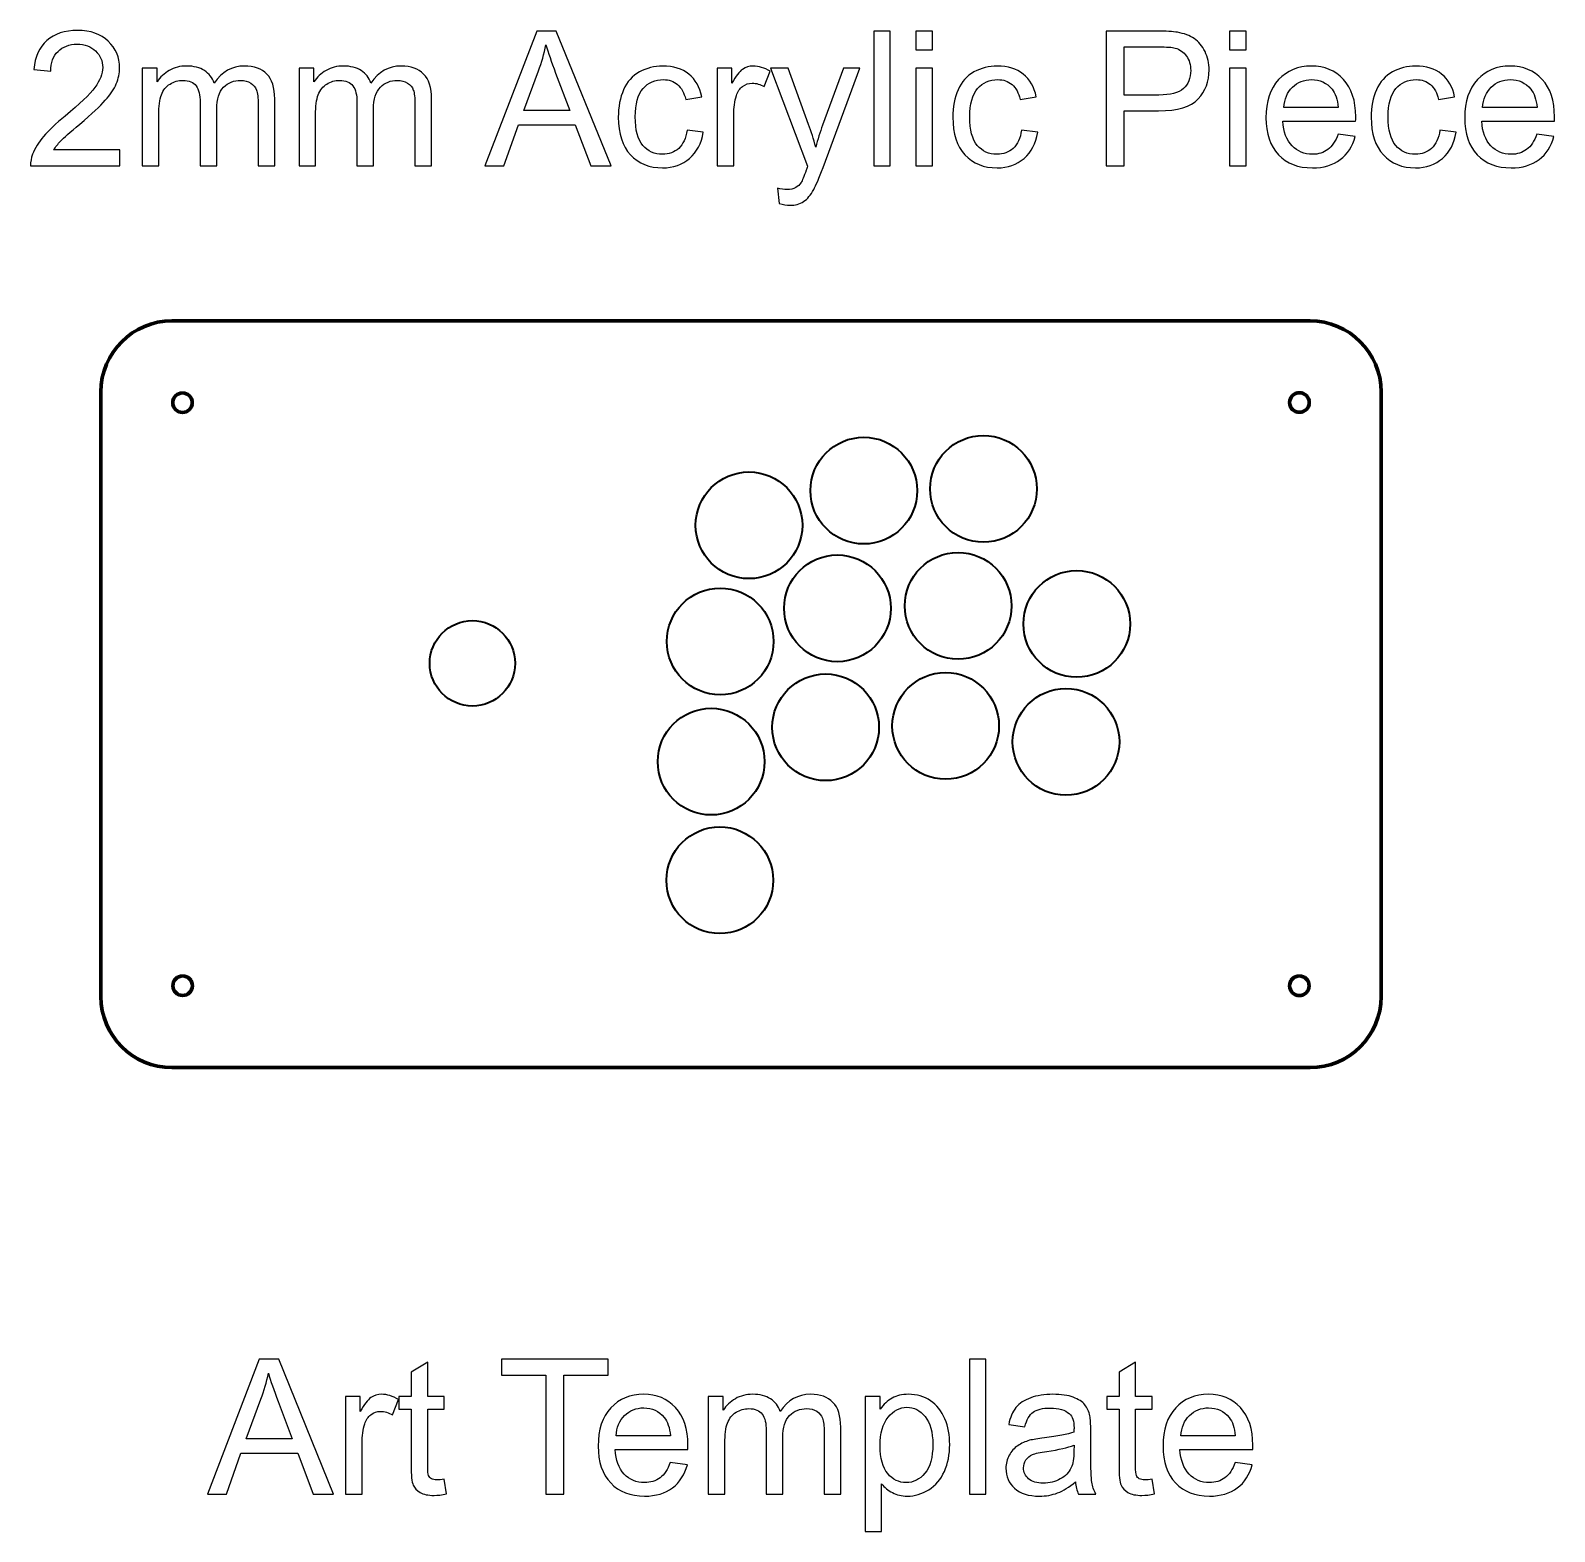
# Model space of a CAD drawing. Header units: millimetres. Extents: x 198 to 2433, y -984 to 145.
# Drawn here: x 2004.7 to 2433.2, y -277.5 to 144.6 of the extents above; entities that cross this region are included whole.
import ezdxf

# ---------------------------------------------------------------- set-up
doc = ezdxf.new("R2010")
doc.units = ezdxf.units.MM
doc.header["$MEASUREMENT"] = 0
doc.layers.add('Layer 1', color=7, linetype='Continuous')

msp = doc.modelspace()

# ---------------------------------------------------------------- linework, layer by layer
at = {"layer": 'Layer 1', "color": 250, "lineweight": 70}
for centre in [(2047.4724, 39.9017), (2361.5224, 39.9417), (2047.5118, -124.0328), (2361.5024, -124.0483)]:
    msp.add_ellipse(centre, major_axis=(0, 2.75), ratio=1, dxfattribs=at)
at = {"layer": 'Layer 1', "color": 250, "lineweight": 35}
for centre, major_axis in [((2239.0379, 15.1827), (0, 15)), ((2272.6801, 15.6679), (0, 15)), ((2206.7536, 5.43), (0, 15)), ((2231.6133, -17.9176), (0, 15)), ((2265.5531, -17.2349), (0, 15)), ((2298.9077, -22.3064), (0, 15)), ((2198.6588, -27.2419), (0, 15)), ((2128.9804, -33.3843), (0, 12)), ((2228.2974, -51.3697), (0, 15)), ((2262.0421, -50.9796), (0, 15)), ((2295.8843, -55.4659), (0, 15)), ((2196.1131, -61.025), (0, 15)), ((2198.5513, -94.3795), (0, 15))]:
    msp.add_ellipse(centre, major_axis=major_axis, ratio=1, dxfattribs=at)
at = {"layer": 'Layer 1', "color": 250}
for points, knots in [([(2029.8446, 110.9599), (2029.8446, 110.9599), (2029.8446, 106.5149), (2029.8446, 106.5149), (2029.8446, 106.5149), (2004.7621, 106.5149), (2004.7621, 106.5149), (2004.7268, 107.635), (2004.912, 108.7109), (2005.3089, 109.7516), (2005.9527, 111.4538), (2006.9846, 113.1383), (2008.4045, 114.7875), (2009.8244, 116.4368), (2011.8529, 118.3418), (2014.4899, 120.5025), (2018.591, 123.8804), (2021.3779, 126.5527), (2022.8331, 128.5282), (2024.2972, 130.5038), (2025.0292, 132.3735), (2025.0292, 134.1374), (2025.0292, 135.9807), (2024.3677, 137.5329), (2023.0448, 138.8029), (2021.7219, 140.0641), (2019.9933, 140.6991), (2017.8678, 140.6991), (2015.6188, 140.6991), (2013.8197, 140.0288), (2012.4703, 138.6883), (2011.1209, 137.3565), (2010.4418, 135.5044), (2010.4242, 133.132), (2010.4242, 133.132), (2005.6617, 133.6082), (2005.6617, 133.6082), (2005.988, 137.1713), (2007.2227, 139.8877), (2009.357, 141.7574), (2011.5001, 143.6271), (2014.3665, 144.562), (2017.9736, 144.562), (2021.6072, 144.562), (2024.4912, 143.5566), (2026.6079, 141.5369), (2028.7333, 139.5173), (2029.7917, 137.0126), (2029.7917, 134.0316), (2029.7917, 132.5146), (2029.483, 131.0242), (2028.8568, 129.5601), (2028.2395, 128.0873), (2027.2076, 126.5439), (2025.77, 124.9211), (2024.3236, 123.3071), (2021.9336, 121.0758), (2018.5998, 118.2536), (2015.804, 115.9076), (2014.0049, 114.3201), (2013.2111, 113.4823), (2012.4174, 112.6444), (2011.7647, 111.8066), (2011.2444, 110.9599), (2011.2444, 110.9599), (2029.8446, 110.9599), (2029.8446, 110.9599)], [0, 0, 0, 0, 0.04545455, 0.04545455, 0.04545455, 0.09090909, 0.09090909, 0.09090909, 0.13636364, 0.13636364, 0.13636364, 0.18181818, 0.18181818, 0.18181818, 0.22727273, 0.22727273, 0.22727273, 0.27272727, 0.27272727, 0.27272727, 0.31818182, 0.31818182, 0.31818182, 0.36363636, 0.36363636, 0.36363636, 0.40909091, 0.40909091, 0.40909091, 0.45454545, 0.45454545, 0.45454545, 0.5, 0.5, 0.5, 0.54545455, 0.54545455, 0.54545455, 0.59090909, 0.59090909, 0.59090909, 0.63636364, 0.63636364, 0.63636364, 0.68181818, 0.68181818, 0.68181818, 0.72727273, 0.72727273, 0.72727273, 0.77272727, 0.77272727, 0.77272727, 0.81818182, 0.81818182, 0.81818182, 0.86363636, 0.86363636, 0.86363636, 0.90909091, 0.90909091, 0.90909091, 0.95454545, 0.95454545, 0.95454545, 1, 1, 1, 1]), ([(2132.5206, 106.5149), (2132.5206, 106.5149), (2147.0551, 144.4033), (2147.0551, 144.4033), (2147.0551, 144.4033), (2152.5672, 144.4033), (2152.5672, 144.4033), (2152.5672, 144.4033), (2167.9925, 106.5149), (2167.9925, 106.5149), (2167.9925, 106.5149), (2162.2863, 106.5149), (2162.2863, 106.5149), (2162.2863, 106.5149), (2157.903, 117.9978), (2157.903, 117.9978), (2157.903, 117.9978), (2141.9486, 117.9978), (2141.9486, 117.9978), (2141.9486, 117.9978), (2137.8388, 106.5149), (2137.8388, 106.5149), (2137.8388, 106.5149), (2132.5206, 106.5149), (2132.5206, 106.5149)], [0, 0, 0, 0, 0.125, 0.125, 0.125, 0.25, 0.25, 0.25, 0.375, 0.375, 0.375, 0.5, 0.5, 0.5, 0.625, 0.625, 0.625, 0.75, 0.75, 0.75, 0.875, 0.875, 0.875, 1, 1, 1, 1]), ([(2241.82, 106.5149), (2241.82, 106.5149), (2241.82, 144.4033), (2241.82, 144.4033), (2241.82, 144.4033), (2246.4766, 144.4033), (2246.4766, 144.4033), (2246.4766, 144.4033), (2246.4766, 106.5149), (2246.4766, 106.5149), (2246.4766, 106.5149), (2241.82, 106.5149), (2241.82, 106.5149)], [0, 0, 0, 0, 0.25, 0.25, 0.25, 0.5, 0.5, 0.5, 0.75, 0.75, 0.75, 1, 1, 1, 1]), ([(2253.6821, 139.1116), (2253.6821, 139.1116), (2253.6821, 144.4033), (2253.6821, 144.4033), (2253.6821, 144.4033), (2258.3388, 144.4033), (2258.3388, 144.4033), (2258.3388, 144.4033), (2258.3388, 139.1116), (2258.3388, 139.1116), (2258.3388, 139.1116), (2253.6821, 139.1116), (2253.6821, 139.1116)], [0, 0, 0, 0, 0.25, 0.25, 0.25, 0.5, 0.5, 0.5, 0.75, 0.75, 0.75, 1, 1, 1, 1]), ([(2307.1808, 106.5149), (2307.1808, 106.5149), (2307.1808, 144.4033), (2307.1808, 144.4033), (2307.1808, 144.4033), (2321.4859, 144.4033), (2321.4859, 144.4033), (2323.9995, 144.4033), (2325.9221, 144.2798), (2327.2539, 144.0417), (2329.1148, 143.733), (2330.6758, 143.1421), (2331.937, 142.2778), (2333.1982, 141.4046), (2334.2124, 140.1876), (2334.9797, 138.6265), (2335.747, 137.0655), (2336.1262, 135.3457), (2336.1262, 133.4671), (2336.1262, 130.2569), (2335.1032, 127.5316), (2333.0482, 125.3091), (2331.0021, 123.0778), (2327.2891, 121.9666), (2321.9269, 121.9666), (2321.9269, 121.9666), (2312.2079, 121.9666), (2312.2079, 121.9666), (2312.2079, 121.9666), (2312.2079, 106.5149), (2312.2079, 106.5149), (2312.2079, 106.5149), (2307.1808, 106.5149), (2307.1808, 106.5149)], [0, 0, 0, 0, 0.09090909, 0.09090909, 0.09090909, 0.18181818, 0.18181818, 0.18181818, 0.27272727, 0.27272727, 0.27272727, 0.36363636, 0.36363636, 0.36363636, 0.45454545, 0.45454545, 0.45454545, 0.54545455, 0.54545455, 0.54545455, 0.63636364, 0.63636364, 0.63636364, 0.72727273, 0.72727273, 0.72727273, 0.81818182, 0.81818182, 0.81818182, 0.90909091, 0.90909091, 0.90909091, 1, 1, 1, 1]), ([(2341.8941, 139.1116), (2341.8941, 139.1116), (2341.8941, 144.4033), (2341.8941, 144.4033), (2341.8941, 144.4033), (2346.5508, 144.4033), (2346.5508, 144.4033), (2346.5508, 144.4033), (2346.5508, 139.1116), (2346.5508, 139.1116), (2346.5508, 139.1116), (2341.8941, 139.1116), (2341.8941, 139.1116)], [0, 0, 0, 0, 0.25, 0.25, 0.25, 0.5, 0.5, 0.5, 0.75, 0.75, 0.75, 1, 1, 1, 1]), ([(2143.4215, 122.0724), (2143.4215, 122.0724), (2156.3331, 122.0724), (2156.3331, 122.0724), (2156.3331, 122.0724), (2152.382, 132.5764), (2152.382, 132.5764), (2151.1914, 135.769), (2150.2918, 138.406), (2149.6656, 140.4874), (2149.1453, 138.018), (2148.4486, 135.5926), (2147.5754, 133.1937), (2147.5754, 133.1937), (2143.4215, 122.0724), (2143.4215, 122.0724)], [0, 0, 0, 0, 0.2, 0.2, 0.2, 0.4, 0.4, 0.4, 0.6, 0.6, 0.6, 0.8, 0.8, 0.8, 1, 1, 1, 1]), ([(2312.2079, 126.4116), (2312.2079, 126.4116), (2321.9975, 126.4116), (2321.9975, 126.4116), (2325.243, 126.4116), (2327.5361, 127.0113), (2328.9031, 128.2196), (2330.2613, 129.4278), (2330.9404, 131.1212), (2330.9404, 133.3172), (2330.9404, 134.8959), (2330.5435, 136.2541), (2329.7409, 137.383), (2328.9384, 138.5119), (2327.88, 139.2615), (2326.5748, 139.6231), (2325.7281, 139.8436), (2324.167, 139.9583), (2321.9004, 139.9583), (2321.9004, 139.9583), (2312.2079, 139.9583), (2312.2079, 139.9583), (2312.2079, 139.9583), (2312.2079, 126.4116), (2312.2079, 126.4116)], [0, 0, 0, 0, 0.125, 0.125, 0.125, 0.25, 0.25, 0.25, 0.375, 0.375, 0.375, 0.5, 0.5, 0.5, 0.625, 0.625, 0.625, 0.75, 0.75, 0.75, 0.875, 0.875, 0.875, 1, 1, 1, 1]), ([(2036.1505, 106.5149), (2036.1505, 106.5149), (2036.1505, 133.9787), (2036.1505, 133.9787), (2036.1505, 133.9787), (2040.3309, 133.9787), (2040.3309, 133.9787), (2040.3309, 133.9787), (2040.3309, 130.0981), (2040.3309, 130.0981), (2041.1864, 131.4387), (2042.3329, 132.5235), (2043.7617, 133.3348), (2045.1904, 134.1551), (2046.8132, 134.5608), (2048.6388, 134.5608), (2050.6673, 134.5608), (2052.3342, 134.1374), (2053.6307, 133.2996), (2054.9271, 132.4529), (2055.8443, 131.2799), (2056.3735, 129.763), (2058.5607, 132.9644), (2061.3918, 134.5608), (2064.8843, 134.5608), (2067.6183, 134.5608), (2069.7261, 133.8111), (2071.1902, 132.303), (2072.663, 130.7948), (2073.4039, 128.4753), (2073.4039, 125.3444), (2073.4039, 125.3444), (2073.4039, 106.5149), (2073.4039, 106.5149), (2073.4039, 106.5149), (2068.7472, 106.5149), (2068.7472, 106.5149), (2068.7472, 106.5149), (2068.7472, 123.801), (2068.7472, 123.801), (2068.7472, 125.6531), (2068.5884, 126.9937), (2068.2886, 127.8139), (2067.9887, 128.6341), (2067.4419, 129.2867), (2066.6393, 129.7894), (2065.8456, 130.2921), (2064.9107, 130.5391), (2063.8436, 130.5391), (2061.9033, 130.5391), (2060.2982, 129.8953), (2059.0193, 128.6164), (2057.7405, 127.3288), (2057.1055, 125.2739), (2057.1055, 122.4516), (2057.1055, 122.4516), (2057.1055, 106.5149), (2057.1055, 106.5149), (2057.1055, 106.5149), (2052.4488, 106.5149), (2052.4488, 106.5149), (2052.4488, 106.5149), (2052.4488, 124.339), (2052.4488, 124.339), (2052.4488, 126.4028), (2052.0696, 127.955), (2051.3111, 128.9869), (2050.5527, 130.0187), (2049.3091, 130.5391), (2047.5893, 130.5391), (2046.284, 130.5391), (2045.0758, 130.1951), (2043.9645, 129.5072), (2042.8533, 128.8193), (2042.0507, 127.8139), (2041.548, 126.4821), (2041.0541, 125.1592), (2040.8072, 123.2454), (2040.8072, 120.7495), (2040.8072, 120.7495), (2040.8072, 106.5149), (2040.8072, 106.5149), (2040.8072, 106.5149), (2036.1505, 106.5149), (2036.1505, 106.5149)], [0, 0, 0, 0, 0.03571429, 0.03571429, 0.03571429, 0.07142857, 0.07142857, 0.07142857, 0.10714286, 0.10714286, 0.10714286, 0.14285714, 0.14285714, 0.14285714, 0.17857143, 0.17857143, 0.17857143, 0.21428571, 0.21428571, 0.21428571, 0.25, 0.25, 0.25, 0.28571429, 0.28571429, 0.28571429, 0.32142857, 0.32142857, 0.32142857, 0.35714286, 0.35714286, 0.35714286, 0.39285714, 0.39285714, 0.39285714, 0.42857143, 0.42857143, 0.42857143, 0.46428571, 0.46428571, 0.46428571, 0.5, 0.5, 0.5, 0.53571429, 0.53571429, 0.53571429, 0.57142857, 0.57142857, 0.57142857, 0.60714286, 0.60714286, 0.60714286, 0.64285714, 0.64285714, 0.64285714, 0.67857143, 0.67857143, 0.67857143, 0.71428571, 0.71428571, 0.71428571, 0.75, 0.75, 0.75, 0.78571429, 0.78571429, 0.78571429, 0.82142857, 0.82142857, 0.82142857, 0.85714286, 0.85714286, 0.85714286, 0.89285714, 0.89285714, 0.89285714, 0.92857143, 0.92857143, 0.92857143, 0.96428571, 0.96428571, 0.96428571, 1, 1, 1, 1]), ([(2080.2301, 106.5149), (2080.2301, 106.5149), (2080.2301, 133.9787), (2080.2301, 133.9787), (2080.2301, 133.9787), (2084.4105, 133.9787), (2084.4105, 133.9787), (2084.4105, 133.9787), (2084.4105, 130.0981), (2084.4105, 130.0981), (2085.266, 131.4387), (2086.4125, 132.5235), (2087.8413, 133.3348), (2089.27, 134.1551), (2090.8928, 134.5608), (2092.7184, 134.5608), (2094.7469, 134.5608), (2096.4138, 134.1374), (2097.7103, 133.2996), (2099.0067, 132.4529), (2099.9239, 131.2799), (2100.4531, 129.763), (2102.6403, 132.9644), (2105.4714, 134.5608), (2108.9639, 134.5608), (2111.6979, 134.5608), (2113.8057, 133.8111), (2115.2698, 132.303), (2116.7426, 130.7948), (2117.4835, 128.4753), (2117.4835, 125.3444), (2117.4835, 125.3444), (2117.4835, 106.5149), (2117.4835, 106.5149), (2117.4835, 106.5149), (2112.8268, 106.5149), (2112.8268, 106.5149), (2112.8268, 106.5149), (2112.8268, 123.801), (2112.8268, 123.801), (2112.8268, 125.6531), (2112.668, 126.9937), (2112.3682, 127.8139), (2112.0683, 128.6341), (2111.5215, 129.2867), (2110.7189, 129.7894), (2109.9252, 130.2921), (2108.9903, 130.5391), (2107.9232, 130.5391), (2105.9829, 130.5391), (2104.3778, 129.8953), (2103.0989, 128.6164), (2101.8201, 127.3288), (2101.1851, 125.2739), (2101.1851, 122.4516), (2101.1851, 122.4516), (2101.1851, 106.5149), (2101.1851, 106.5149), (2101.1851, 106.5149), (2096.5284, 106.5149), (2096.5284, 106.5149), (2096.5284, 106.5149), (2096.5284, 124.339), (2096.5284, 124.339), (2096.5284, 126.4028), (2096.1492, 127.955), (2095.3907, 128.9869), (2094.6323, 130.0187), (2093.3887, 130.5391), (2091.6689, 130.5391), (2090.3636, 130.5391), (2089.1554, 130.1951), (2088.0441, 129.5072), (2086.9329, 128.8193), (2086.1303, 127.8139), (2085.6276, 126.4821), (2085.1337, 125.1592), (2084.8868, 123.2454), (2084.8868, 120.7495), (2084.8868, 120.7495), (2084.8868, 106.5149), (2084.8868, 106.5149), (2084.8868, 106.5149), (2080.2301, 106.5149), (2080.2301, 106.5149)], [0, 0, 0, 0, 0.03571429, 0.03571429, 0.03571429, 0.07142857, 0.07142857, 0.07142857, 0.10714286, 0.10714286, 0.10714286, 0.14285714, 0.14285714, 0.14285714, 0.17857143, 0.17857143, 0.17857143, 0.21428571, 0.21428571, 0.21428571, 0.25, 0.25, 0.25, 0.28571429, 0.28571429, 0.28571429, 0.32142857, 0.32142857, 0.32142857, 0.35714286, 0.35714286, 0.35714286, 0.39285714, 0.39285714, 0.39285714, 0.42857143, 0.42857143, 0.42857143, 0.46428571, 0.46428571, 0.46428571, 0.5, 0.5, 0.5, 0.53571429, 0.53571429, 0.53571429, 0.57142857, 0.57142857, 0.57142857, 0.60714286, 0.60714286, 0.60714286, 0.64285714, 0.64285714, 0.64285714, 0.67857143, 0.67857143, 0.67857143, 0.71428571, 0.71428571, 0.71428571, 0.75, 0.75, 0.75, 0.78571429, 0.78571429, 0.78571429, 0.82142857, 0.82142857, 0.82142857, 0.85714286, 0.85714286, 0.85714286, 0.89285714, 0.89285714, 0.89285714, 0.92857143, 0.92857143, 0.92857143, 0.96428571, 0.96428571, 0.96428571, 1, 1, 1, 1]), ([(2189.3267, 116.5691), (2189.3267, 116.5691), (2193.8775, 115.9341), (2193.8775, 115.9341), (2193.3748, 112.8032), (2192.1048, 110.3602), (2190.0499, 108.5875), (2187.9949, 106.8148), (2185.4637, 105.9328), (2182.474, 105.9328), (2178.7257, 105.9328), (2175.7094, 107.1587), (2173.434, 109.6105), (2171.1498, 112.0623), (2170.0121, 115.5725), (2170.0121, 120.1409), (2170.0121, 123.1043), (2170.506, 125.6884), (2171.4849, 127.9109), (2172.4639, 130.1246), (2173.9544, 131.7914), (2175.9652, 132.8939), (2177.9672, 134.0051), (2180.1456, 134.5608), (2182.5092, 134.5608), (2185.4814, 134.5608), (2187.9244, 133.8111), (2189.8117, 132.303), (2191.7079, 130.7948), (2192.925, 128.6517), (2193.4542, 125.8824), (2193.4542, 125.8824), (2188.9562, 125.1945), (2188.9562, 125.1945), (2188.5241, 127.0378), (2187.7656, 128.4224), (2186.6632, 129.3573), (2185.5696, 130.2833), (2184.2467, 130.7507), (2182.6944, 130.7507), (2180.3485, 130.7507), (2178.4435, 129.9129), (2176.9706, 128.2372), (2175.5066, 126.5527), (2174.7746, 123.9069), (2174.7746, 120.2732), (2174.7746, 116.5867), (2175.4801, 113.9144), (2176.8912, 112.2475), (2178.3112, 110.5807), (2180.1544, 109.7428), (2182.421, 109.7428), (2184.2555, 109.7428), (2185.7812, 110.2984), (2186.9983, 111.4185), (2188.2242, 112.5298), (2189.0003, 114.2496), (2189.3267, 116.5691)], [0, 0, 0, 0, 0.05263158, 0.05263158, 0.05263158, 0.10526316, 0.10526316, 0.10526316, 0.15789474, 0.15789474, 0.15789474, 0.21052632, 0.21052632, 0.21052632, 0.26315789, 0.26315789, 0.26315789, 0.31578947, 0.31578947, 0.31578947, 0.36842105, 0.36842105, 0.36842105, 0.42105263, 0.42105263, 0.42105263, 0.47368421, 0.47368421, 0.47368421, 0.52631579, 0.52631579, 0.52631579, 0.57894737, 0.57894737, 0.57894737, 0.63157895, 0.63157895, 0.63157895, 0.68421053, 0.68421053, 0.68421053, 0.73684211, 0.73684211, 0.73684211, 0.78947368, 0.78947368, 0.78947368, 0.84210526, 0.84210526, 0.84210526, 0.89473684, 0.89473684, 0.89473684, 0.94736842, 0.94736842, 0.94736842, 1, 1, 1, 1]), ([(2197.7933, 106.5149), (2197.7933, 106.5149), (2197.7933, 133.9787), (2197.7933, 133.9787), (2197.7933, 133.9787), (2201.9737, 133.9787), (2201.9737, 133.9787), (2201.9737, 133.9787), (2201.9737, 129.7718), (2201.9737, 129.7718), (2203.0409, 131.7209), (2204.0286, 133.0085), (2204.937, 133.6259), (2205.8454, 134.2521), (2206.842, 134.5608), (2207.9268, 134.5608), (2209.4967, 134.5608), (2211.093, 134.0669), (2212.7158, 133.0879), (2212.7158, 133.0879), (2211.0577, 128.7928), (2211.0577, 128.7928), (2209.9288, 129.4278), (2208.8, 129.7453), (2207.6711, 129.7453), (2206.6568, 129.7453), (2205.7484, 129.4367), (2204.9459, 128.8281), (2204.1433, 128.2196), (2203.57, 127.3729), (2203.2261, 126.2881), (2202.7057, 124.6389), (2202.45, 122.8309), (2202.45, 120.8641), (2202.45, 120.8641), (2202.45, 106.5149), (2202.45, 106.5149), (2202.45, 106.5149), (2197.7933, 106.5149), (2197.7933, 106.5149)], [0, 0, 0, 0, 0.07692308, 0.07692308, 0.07692308, 0.15384615, 0.15384615, 0.15384615, 0.23076923, 0.23076923, 0.23076923, 0.30769231, 0.30769231, 0.30769231, 0.38461538, 0.38461538, 0.38461538, 0.46153846, 0.46153846, 0.46153846, 0.53846154, 0.53846154, 0.53846154, 0.61538462, 0.61538462, 0.61538462, 0.69230769, 0.69230769, 0.69230769, 0.76923077, 0.76923077, 0.76923077, 0.84615385, 0.84615385, 0.84615385, 0.92307692, 0.92307692, 0.92307692, 1, 1, 1, 1]), ([(2215.2558, 95.958), (2215.2558, 95.958), (2214.7267, 100.2619), (2214.7267, 100.2619), (2215.7497, 99.9885), (2216.6317, 99.8474), (2217.3901, 99.8474), (2218.4308, 99.8474), (2219.2599, 100.0238), (2219.8772, 100.3677), (2220.5034, 100.7117), (2221.0149, 101.1968), (2221.4118, 101.8141), (2221.7029, 102.2816), (2222.1791, 103.4369), (2222.8317, 105.289), (2222.9199, 105.5448), (2223.0522, 105.924), (2223.2463, 106.4267), (2223.2463, 106.4267), (2212.8217, 133.9787), (2212.8217, 133.9787), (2212.8217, 133.9787), (2217.7958, 133.9787), (2217.7958, 133.9787), (2217.7958, 133.9787), (2223.5285, 118.1213), (2223.5285, 118.1213), (2224.2781, 116.1193), (2224.9396, 114.0026), (2225.5305, 111.7801), (2226.0685, 113.8703), (2226.7035, 115.9341), (2227.4443, 117.9625), (2227.4443, 117.9625), (2233.3004, 133.9787), (2233.3004, 133.9787), (2233.3004, 133.9787), (2237.9483, 133.9787), (2237.9483, 133.9787), (2237.9483, 133.9787), (2227.5678, 106.0386), (2227.5678, 106.0386), (2226.4477, 103.0312), (2225.5746, 100.9675), (2224.9484, 99.8298), (2224.1194, 98.304), (2223.1669, 97.1839), (2222.0997, 96.4695), (2221.0238, 95.7552), (2219.7449, 95.4024), (2218.2633, 95.4024), (2217.3637, 95.4024), (2216.3583, 95.5876), (2215.2558, 95.958)], [0, 0, 0, 0, 0.05555556, 0.05555556, 0.05555556, 0.11111111, 0.11111111, 0.11111111, 0.16666667, 0.16666667, 0.16666667, 0.22222222, 0.22222222, 0.22222222, 0.27777778, 0.27777778, 0.27777778, 0.33333333, 0.33333333, 0.33333333, 0.38888889, 0.38888889, 0.38888889, 0.44444444, 0.44444444, 0.44444444, 0.5, 0.5, 0.5, 0.55555556, 0.55555556, 0.55555556, 0.61111111, 0.61111111, 0.61111111, 0.66666667, 0.66666667, 0.66666667, 0.72222222, 0.72222222, 0.72222222, 0.77777778, 0.77777778, 0.77777778, 0.83333333, 0.83333333, 0.83333333, 0.88888889, 0.88888889, 0.88888889, 0.94444444, 0.94444444, 0.94444444, 1, 1, 1, 1]), ([(2253.6821, 106.5149), (2253.6821, 106.5149), (2253.6821, 133.9787), (2253.6821, 133.9787), (2253.6821, 133.9787), (2258.3388, 133.9787), (2258.3388, 133.9787), (2258.3388, 133.9787), (2258.3388, 106.5149), (2258.3388, 106.5149), (2258.3388, 106.5149), (2253.6821, 106.5149), (2253.6821, 106.5149)], [0, 0, 0, 0, 0.25, 0.25, 0.25, 0.5, 0.5, 0.5, 0.75, 0.75, 0.75, 1, 1, 1, 1]), ([(2283.3772, 116.5691), (2283.3772, 116.5691), (2287.928, 115.9341), (2287.928, 115.9341), (2287.4253, 112.8032), (2286.1553, 110.3602), (2284.1004, 108.5875), (2282.0454, 106.8148), (2279.5142, 105.9328), (2276.5245, 105.9328), (2272.7762, 105.9328), (2269.7599, 107.1587), (2267.4845, 109.6105), (2265.2003, 112.0623), (2264.0626, 115.5725), (2264.0626, 120.1409), (2264.0626, 123.1043), (2264.5565, 125.6884), (2265.5354, 127.9109), (2266.5144, 130.1246), (2268.0049, 131.7914), (2270.0157, 132.8939), (2272.0177, 134.0051), (2274.1961, 134.5608), (2276.5597, 134.5608), (2279.5319, 134.5608), (2281.9749, 133.8111), (2283.8622, 132.303), (2285.7584, 130.7948), (2286.9755, 128.6517), (2287.5047, 125.8824), (2287.5047, 125.8824), (2283.0067, 125.1945), (2283.0067, 125.1945), (2282.5746, 127.0378), (2281.8161, 128.4224), (2280.7137, 129.3573), (2279.6201, 130.2833), (2278.2972, 130.7507), (2276.7449, 130.7507), (2274.399, 130.7507), (2272.494, 129.9129), (2271.0211, 128.2372), (2269.5571, 126.5527), (2268.8251, 123.9069), (2268.8251, 120.2732), (2268.8251, 116.5867), (2269.5306, 113.9144), (2270.9417, 112.2475), (2272.3617, 110.5807), (2274.2049, 109.7428), (2276.4715, 109.7428), (2278.306, 109.7428), (2279.8317, 110.2984), (2281.0488, 111.4185), (2282.2747, 112.5298), (2283.0508, 114.2496), (2283.3772, 116.5691)], [0, 0, 0, 0, 0.05263158, 0.05263158, 0.05263158, 0.10526316, 0.10526316, 0.10526316, 0.15789474, 0.15789474, 0.15789474, 0.21052632, 0.21052632, 0.21052632, 0.26315789, 0.26315789, 0.26315789, 0.31578947, 0.31578947, 0.31578947, 0.36842105, 0.36842105, 0.36842105, 0.42105263, 0.42105263, 0.42105263, 0.47368421, 0.47368421, 0.47368421, 0.52631579, 0.52631579, 0.52631579, 0.57894737, 0.57894737, 0.57894737, 0.63157895, 0.63157895, 0.63157895, 0.68421053, 0.68421053, 0.68421053, 0.73684211, 0.73684211, 0.73684211, 0.78947368, 0.78947368, 0.78947368, 0.84210526, 0.84210526, 0.84210526, 0.89473684, 0.89473684, 0.89473684, 0.94736842, 0.94736842, 0.94736842, 1, 1, 1, 1]), ([(2341.8941, 106.5149), (2341.8941, 106.5149), (2341.8941, 133.9787), (2341.8941, 133.9787), (2341.8941, 133.9787), (2346.5508, 133.9787), (2346.5508, 133.9787), (2346.5508, 133.9787), (2346.5508, 106.5149), (2346.5508, 106.5149), (2346.5508, 106.5149), (2341.8941, 106.5149), (2341.8941, 106.5149)], [0, 0, 0, 0, 0.25, 0.25, 0.25, 0.5, 0.5, 0.5, 0.75, 0.75, 0.75, 1, 1, 1, 1]), ([(2372.3829, 115.4049), (2372.3829, 115.4049), (2377.1983, 114.7699), (2377.1983, 114.7699), (2376.4487, 111.9741), (2375.0464, 109.7957), (2373.0003, 108.2523), (2370.9542, 106.7089), (2368.3436, 105.9328), (2365.1598, 105.9328), (2361.1558, 105.9328), (2357.9808, 107.1675), (2355.6348, 109.637), (2353.2888, 112.0976), (2352.1158, 115.5637), (2352.1158, 120.0175), (2352.1158, 124.6212), (2353.2976, 128.2019), (2355.6701, 130.7419), (2358.0425, 133.2907), (2361.1205, 134.5608), (2364.904, 134.5608), (2368.5641, 134.5608), (2371.5539, 133.3172), (2373.8734, 130.8213), (2376.1929, 128.3254), (2377.3571, 124.8153), (2377.3571, 120.2909), (2377.3571, 120.0175), (2377.3483, 119.603), (2377.3306, 119.0562), (2377.3306, 119.0562), (2356.8783, 119.0562), (2356.8783, 119.0562), (2357.0547, 116.0487), (2357.9014, 113.738), (2359.436, 112.1417), (2360.9617, 110.5454), (2362.8755, 109.7428), (2365.1598, 109.7428), (2366.8619, 109.7428), (2368.3171, 110.1926), (2369.5166, 111.0922), (2370.7249, 111.9918), (2371.6774, 113.4293), (2372.3829, 115.4049)], [0, 0, 0, 0, 0.06666667, 0.06666667, 0.06666667, 0.13333333, 0.13333333, 0.13333333, 0.2, 0.2, 0.2, 0.26666667, 0.26666667, 0.26666667, 0.33333333, 0.33333333, 0.33333333, 0.4, 0.4, 0.4, 0.46666667, 0.46666667, 0.46666667, 0.53333333, 0.53333333, 0.53333333, 0.6, 0.6, 0.6, 0.66666667, 0.66666667, 0.66666667, 0.73333333, 0.73333333, 0.73333333, 0.8, 0.8, 0.8, 0.86666667, 0.86666667, 0.86666667, 0.93333333, 0.93333333, 0.93333333, 1, 1, 1, 1]), ([(2401.0197, 116.5691), (2401.0197, 116.5691), (2405.5705, 115.9341), (2405.5705, 115.9341), (2405.0678, 112.8032), (2403.7978, 110.3602), (2401.7429, 108.5875), (2399.6879, 106.8148), (2397.1567, 105.9328), (2394.167, 105.9328), (2390.4187, 105.9328), (2387.4024, 107.1587), (2385.127, 109.6105), (2382.8428, 112.0623), (2381.7051, 115.5725), (2381.7051, 120.1409), (2381.7051, 123.1043), (2382.199, 125.6884), (2383.1779, 127.9109), (2384.1569, 130.1246), (2385.6474, 131.7914), (2387.6582, 132.8939), (2389.6602, 134.0051), (2391.8386, 134.5608), (2394.2022, 134.5608), (2397.1744, 134.5608), (2399.6174, 133.8111), (2401.5047, 132.303), (2403.4009, 130.7948), (2404.618, 128.6517), (2405.1472, 125.8824), (2405.1472, 125.8824), (2400.6492, 125.1945), (2400.6492, 125.1945), (2400.2171, 127.0378), (2399.4586, 128.4224), (2398.3562, 129.3573), (2397.2626, 130.2833), (2395.9397, 130.7507), (2394.3874, 130.7507), (2392.0415, 130.7507), (2390.1365, 129.9129), (2388.6636, 128.2372), (2387.1996, 126.5527), (2386.4676, 123.9069), (2386.4676, 120.2732), (2386.4676, 116.5867), (2387.1731, 113.9144), (2388.5842, 112.2475), (2390.0042, 110.5807), (2391.8474, 109.7428), (2394.114, 109.7428), (2395.9485, 109.7428), (2397.4742, 110.2984), (2398.6913, 111.4185), (2399.9172, 112.5298), (2400.6933, 114.2496), (2401.0197, 116.5691)], [0, 0, 0, 0, 0.05263158, 0.05263158, 0.05263158, 0.10526316, 0.10526316, 0.10526316, 0.15789474, 0.15789474, 0.15789474, 0.21052632, 0.21052632, 0.21052632, 0.26315789, 0.26315789, 0.26315789, 0.31578947, 0.31578947, 0.31578947, 0.36842105, 0.36842105, 0.36842105, 0.42105263, 0.42105263, 0.42105263, 0.47368421, 0.47368421, 0.47368421, 0.52631579, 0.52631579, 0.52631579, 0.57894737, 0.57894737, 0.57894737, 0.63157895, 0.63157895, 0.63157895, 0.68421053, 0.68421053, 0.68421053, 0.73684211, 0.73684211, 0.73684211, 0.78947368, 0.78947368, 0.78947368, 0.84210526, 0.84210526, 0.84210526, 0.89473684, 0.89473684, 0.89473684, 0.94736842, 0.94736842, 0.94736842, 1, 1, 1, 1]), ([(2428.2717, 115.4049), (2428.2717, 115.4049), (2433.0871, 114.7699), (2433.0871, 114.7699), (2432.3375, 111.9741), (2430.9352, 109.7957), (2428.8891, 108.2523), (2426.843, 106.7089), (2424.2324, 105.9328), (2421.0486, 105.9328), (2417.0446, 105.9328), (2413.8696, 107.1675), (2411.5236, 109.637), (2409.1776, 112.0976), (2408.0046, 115.5637), (2408.0046, 120.0175), (2408.0046, 124.6212), (2409.1864, 128.2019), (2411.5589, 130.7419), (2413.9313, 133.2907), (2417.0093, 134.5608), (2420.7928, 134.5608), (2424.4529, 134.5608), (2427.4427, 133.3172), (2429.7622, 130.8213), (2432.0817, 128.3254), (2433.2459, 124.8153), (2433.2459, 120.2909), (2433.2459, 120.0175), (2433.2371, 119.603), (2433.2194, 119.0562), (2433.2194, 119.0562), (2412.7671, 119.0562), (2412.7671, 119.0562), (2412.9435, 116.0487), (2413.7902, 113.738), (2415.3248, 112.1417), (2416.8505, 110.5454), (2418.7643, 109.7428), (2421.0486, 109.7428), (2422.7507, 109.7428), (2424.2059, 110.1926), (2425.4054, 111.0922), (2426.6137, 111.9918), (2427.5662, 113.4293), (2428.2717, 115.4049)], [0, 0, 0, 0, 0.06666667, 0.06666667, 0.06666667, 0.13333333, 0.13333333, 0.13333333, 0.2, 0.2, 0.2, 0.26666667, 0.26666667, 0.26666667, 0.33333333, 0.33333333, 0.33333333, 0.4, 0.4, 0.4, 0.46666667, 0.46666667, 0.46666667, 0.53333333, 0.53333333, 0.53333333, 0.6, 0.6, 0.6, 0.66666667, 0.66666667, 0.66666667, 0.73333333, 0.73333333, 0.73333333, 0.8, 0.8, 0.8, 0.86666667, 0.86666667, 0.86666667, 0.93333333, 0.93333333, 0.93333333, 1, 1, 1, 1]), ([(2357.1429, 122.8662), (2357.1429, 122.8662), (2372.4358, 122.8662), (2372.4358, 122.8662), (2372.233, 125.1769), (2371.6421, 126.9055), (2370.6808, 128.0608), (2369.2079, 129.8512), (2367.2853, 130.7507), (2364.9305, 130.7507), (2362.7962, 130.7507), (2361.0058, 130.0364), (2359.5506, 128.6076), (2358.1042, 127.1789), (2357.3017, 125.2651), (2357.1429, 122.8662)], [0, 0, 0, 0, 0.2, 0.2, 0.2, 0.4, 0.4, 0.4, 0.6, 0.6, 0.6, 0.8, 0.8, 0.8, 1, 1, 1, 1]), ([(2413.0317, 122.8662), (2413.0317, 122.8662), (2428.3246, 122.8662), (2428.3246, 122.8662), (2428.1218, 125.1769), (2427.5309, 126.9055), (2426.5696, 128.0608), (2425.0967, 129.8512), (2423.1741, 130.7507), (2420.8193, 130.7507), (2418.685, 130.7507), (2416.8946, 130.0364), (2415.4394, 128.6076), (2413.993, 127.1789), (2413.1905, 125.2651), (2413.0317, 122.8662)], [0, 0, 0, 0, 0.2, 0.2, 0.2, 0.4, 0.4, 0.4, 0.6, 0.6, 0.6, 0.8, 0.8, 0.8, 1, 1, 1, 1]), ([(2054.4776, -266.976), (2054.4776, -266.976), (2069.0121, -229.0876), (2069.0121, -229.0876), (2069.0121, -229.0876), (2074.5242, -229.0876), (2074.5242, -229.0876), (2074.5242, -229.0876), (2089.9495, -266.976), (2089.9495, -266.976), (2089.9495, -266.976), (2084.2433, -266.976), (2084.2433, -266.976), (2084.2433, -266.976), (2079.86, -255.4931), (2079.86, -255.4931), (2079.86, -255.4931), (2063.9056, -255.4931), (2063.9056, -255.4931), (2063.9056, -255.4931), (2059.7958, -266.976), (2059.7958, -266.976), (2059.7958, -266.976), (2054.4776, -266.976), (2054.4776, -266.976)], [0, 0, 0, 0, 0.125, 0.125, 0.125, 0.25, 0.25, 0.25, 0.375, 0.375, 0.375, 0.5, 0.5, 0.5, 0.625, 0.625, 0.625, 0.75, 0.75, 0.75, 0.875, 0.875, 0.875, 1, 1, 1, 1]), ([(2121.0733, -262.822), (2121.0733, -262.822), (2121.7083, -266.9319), (2121.7083, -266.9319), (2120.403, -267.2053), (2119.23, -267.3464), (2118.207, -267.3464), (2116.5225, -267.3464), (2115.2172, -267.0818), (2114.2823, -266.5438), (2113.3563, -266.0059), (2112.7036, -265.3091), (2112.3244, -264.436), (2111.9452, -263.5629), (2111.76, -261.7284), (2111.76, -258.9327), (2111.76, -258.9327), (2111.76, -243.1106), (2111.76, -243.1106), (2111.76, -243.1106), (2108.3204, -243.1106), (2108.3204, -243.1106), (2108.3204, -243.1106), (2108.3204, -239.5122), (2108.3204, -239.5122), (2108.3204, -239.5122), (2111.76, -239.5122), (2111.76, -239.5122), (2111.76, -239.5122), (2111.76, -232.7213), (2111.76, -232.7213), (2111.76, -232.7213), (2116.4166, -229.9255), (2116.4166, -229.9255), (2116.4166, -229.9255), (2116.4166, -239.5122), (2116.4166, -239.5122), (2116.4166, -239.5122), (2121.0733, -239.5122), (2121.0733, -239.5122), (2121.0733, -239.5122), (2121.0733, -243.1106), (2121.0733, -243.1106), (2121.0733, -243.1106), (2116.4166, -243.1106), (2116.4166, -243.1106), (2116.4166, -243.1106), (2116.4166, -259.1972), (2116.4166, -259.1972), (2116.4166, -260.529), (2116.496, -261.3845), (2116.6636, -261.7637), (2116.8223, -262.1429), (2117.0869, -262.4428), (2117.4573, -262.6721), (2117.8277, -262.8926), (2118.3569, -263.0072), (2119.0448, -263.0072), (2119.5563, -263.0072), (2120.2354, -262.9455), (2121.0733, -262.822)], [0, 0, 0, 0, 0.05, 0.05, 0.05, 0.1, 0.1, 0.1, 0.15, 0.15, 0.15, 0.2, 0.2, 0.2, 0.25, 0.25, 0.25, 0.3, 0.3, 0.3, 0.35, 0.35, 0.35, 0.4, 0.4, 0.4, 0.45, 0.45, 0.45, 0.5, 0.5, 0.5, 0.55, 0.55, 0.55, 0.6, 0.6, 0.6, 0.65, 0.65, 0.65, 0.7, 0.7, 0.7, 0.75, 0.75, 0.75, 0.8, 0.8, 0.8, 0.85, 0.85, 0.85, 0.9, 0.9, 0.9, 0.95, 0.95, 0.95, 1, 1, 1, 1]), ([(2149.6306, -266.976), (2149.6306, -266.976), (2149.6306, -233.5326), (2149.6306, -233.5326), (2149.6306, -233.5326), (2137.1423, -233.5326), (2137.1423, -233.5326), (2137.1423, -233.5326), (2137.1423, -229.0876), (2137.1423, -229.0876), (2137.1423, -229.0876), (2167.1461, -229.0876), (2167.1461, -229.0876), (2167.1461, -229.0876), (2167.1461, -233.5326), (2167.1461, -233.5326), (2167.1461, -233.5326), (2154.6577, -233.5326), (2154.6577, -233.5326), (2154.6577, -233.5326), (2154.6577, -266.976), (2154.6577, -266.976), (2154.6577, -266.976), (2149.6306, -266.976), (2149.6306, -266.976)], [0, 0, 0, 0, 0.125, 0.125, 0.125, 0.25, 0.25, 0.25, 0.375, 0.375, 0.375, 0.5, 0.5, 0.5, 0.625, 0.625, 0.625, 0.75, 0.75, 0.75, 0.875, 0.875, 0.875, 1, 1, 1, 1]), ([(2268.7108, -266.976), (2268.7108, -266.976), (2268.7108, -229.0876), (2268.7108, -229.0876), (2268.7108, -229.0876), (2273.3674, -229.0876), (2273.3674, -229.0876), (2273.3674, -229.0876), (2273.3674, -266.976), (2273.3674, -266.976), (2273.3674, -266.976), (2268.7108, -266.976), (2268.7108, -266.976)], [0, 0, 0, 0, 0.25, 0.25, 0.25, 0.5, 0.5, 0.5, 0.75, 0.75, 0.75, 1, 1, 1, 1]), ([(2320.1105, -262.822), (2320.1105, -262.822), (2320.7455, -266.9319), (2320.7455, -266.9319), (2319.4402, -267.2053), (2318.2672, -267.3464), (2317.2442, -267.3464), (2315.5597, -267.3464), (2314.2544, -267.0818), (2313.3195, -266.5438), (2312.3935, -266.0059), (2311.7408, -265.3091), (2311.3616, -264.436), (2310.9824, -263.5629), (2310.7972, -261.7284), (2310.7972, -258.9327), (2310.7972, -258.9327), (2310.7972, -243.1106), (2310.7972, -243.1106), (2310.7972, -243.1106), (2307.3576, -243.1106), (2307.3576, -243.1106), (2307.3576, -243.1106), (2307.3576, -239.5122), (2307.3576, -239.5122), (2307.3576, -239.5122), (2310.7972, -239.5122), (2310.7972, -239.5122), (2310.7972, -239.5122), (2310.7972, -232.7213), (2310.7972, -232.7213), (2310.7972, -232.7213), (2315.4538, -229.9255), (2315.4538, -229.9255), (2315.4538, -229.9255), (2315.4538, -239.5122), (2315.4538, -239.5122), (2315.4538, -239.5122), (2320.1105, -239.5122), (2320.1105, -239.5122), (2320.1105, -239.5122), (2320.1105, -243.1106), (2320.1105, -243.1106), (2320.1105, -243.1106), (2315.4538, -243.1106), (2315.4538, -243.1106), (2315.4538, -243.1106), (2315.4538, -259.1972), (2315.4538, -259.1972), (2315.4538, -260.529), (2315.5332, -261.3845), (2315.7008, -261.7637), (2315.8595, -262.1429), (2316.1241, -262.4428), (2316.4945, -262.6721), (2316.8649, -262.8926), (2317.3941, -263.0072), (2318.082, -263.0072), (2318.5935, -263.0072), (2319.2726, -262.9455), (2320.1105, -262.822)], [0, 0, 0, 0, 0.05, 0.05, 0.05, 0.1, 0.1, 0.1, 0.15, 0.15, 0.15, 0.2, 0.2, 0.2, 0.25, 0.25, 0.25, 0.3, 0.3, 0.3, 0.35, 0.35, 0.35, 0.4, 0.4, 0.4, 0.45, 0.45, 0.45, 0.5, 0.5, 0.5, 0.55, 0.55, 0.55, 0.6, 0.6, 0.6, 0.65, 0.65, 0.65, 0.7, 0.7, 0.7, 0.75, 0.75, 0.75, 0.8, 0.8, 0.8, 0.85, 0.85, 0.85, 0.9, 0.9, 0.9, 0.95, 0.95, 0.95, 1, 1, 1, 1]), ([(2065.3785, -251.4185), (2065.3785, -251.4185), (2078.2901, -251.4185), (2078.2901, -251.4185), (2078.2901, -251.4185), (2074.339, -240.9145), (2074.339, -240.9145), (2073.1484, -237.7219), (2072.2488, -235.0849), (2071.6226, -233.0035), (2071.1023, -235.4729), (2070.4056, -237.8983), (2069.5324, -240.2972), (2069.5324, -240.2972), (2065.3785, -251.4185), (2065.3785, -251.4185)], [0, 0, 0, 0, 0.2, 0.2, 0.2, 0.4, 0.4, 0.4, 0.6, 0.6, 0.6, 0.8, 0.8, 0.8, 1, 1, 1, 1]), ([(2093.292, -266.976), (2093.292, -266.976), (2093.292, -239.5122), (2093.292, -239.5122), (2093.292, -239.5122), (2097.4724, -239.5122), (2097.4724, -239.5122), (2097.4724, -239.5122), (2097.4724, -243.7191), (2097.4724, -243.7191), (2098.5396, -241.77), (2099.5273, -240.4824), (2100.4357, -239.865), (2101.3441, -239.2388), (2102.3407, -238.9301), (2103.4255, -238.9301), (2104.9954, -238.9301), (2106.5917, -239.424), (2108.2145, -240.403), (2108.2145, -240.403), (2106.5564, -244.6981), (2106.5564, -244.6981), (2105.4275, -244.0631), (2104.2987, -243.7456), (2103.1698, -243.7456), (2102.1555, -243.7456), (2101.2471, -244.0542), (2100.4446, -244.6628), (2099.642, -245.2713), (2099.0687, -246.118), (2098.7248, -247.2028), (2098.2044, -248.852), (2097.9487, -250.66), (2097.9487, -252.6268), (2097.9487, -252.6268), (2097.9487, -266.976), (2097.9487, -266.976), (2097.9487, -266.976), (2093.292, -266.976), (2093.292, -266.976)], [0, 0, 0, 0, 0.07692308, 0.07692308, 0.07692308, 0.15384615, 0.15384615, 0.15384615, 0.23076923, 0.23076923, 0.23076923, 0.30769231, 0.30769231, 0.30769231, 0.38461538, 0.38461538, 0.38461538, 0.46153846, 0.46153846, 0.46153846, 0.53846154, 0.53846154, 0.53846154, 0.61538462, 0.61538462, 0.61538462, 0.69230769, 0.69230769, 0.69230769, 0.76923077, 0.76923077, 0.76923077, 0.84615385, 0.84615385, 0.84615385, 0.92307692, 0.92307692, 0.92307692, 1, 1, 1, 1]), ([(2184.6085, -258.086), (2184.6085, -258.086), (2189.4239, -258.721), (2189.4239, -258.721), (2188.6743, -261.5168), (2187.272, -263.6952), (2185.2259, -265.2386), (2183.1798, -266.782), (2180.5692, -267.5581), (2177.3854, -267.5581), (2173.3814, -267.5581), (2170.2064, -266.3234), (2167.8604, -263.8539), (2165.5144, -261.3933), (2164.3414, -257.9272), (2164.3414, -253.4734), (2164.3414, -248.8697), (2165.5232, -245.289), (2167.8957, -242.749), (2170.2681, -240.2002), (2173.3461, -238.9301), (2177.1296, -238.9301), (2180.7897, -238.9301), (2183.7795, -240.1737), (2186.099, -242.6696), (2188.4185, -245.1655), (2189.5827, -248.6756), (2189.5827, -253.2), (2189.5827, -253.4734), (2189.5739, -253.8879), (2189.5562, -254.4347), (2189.5562, -254.4347), (2169.1039, -254.4347), (2169.1039, -254.4347), (2169.2803, -257.4422), (2170.127, -259.7529), (2171.6616, -261.3492), (2173.1873, -262.9455), (2175.1011, -263.7481), (2177.3854, -263.7481), (2179.0875, -263.7481), (2180.5427, -263.2983), (2181.7422, -262.3987), (2182.9505, -261.4991), (2183.903, -260.0616), (2184.6085, -258.086)], [0, 0, 0, 0, 0.06666667, 0.06666667, 0.06666667, 0.13333333, 0.13333333, 0.13333333, 0.2, 0.2, 0.2, 0.26666667, 0.26666667, 0.26666667, 0.33333333, 0.33333333, 0.33333333, 0.4, 0.4, 0.4, 0.46666667, 0.46666667, 0.46666667, 0.53333333, 0.53333333, 0.53333333, 0.6, 0.6, 0.6, 0.66666667, 0.66666667, 0.66666667, 0.73333333, 0.73333333, 0.73333333, 0.8, 0.8, 0.8, 0.86666667, 0.86666667, 0.86666667, 0.93333333, 0.93333333, 0.93333333, 1, 1, 1, 1]), ([(2195.3065, -266.976), (2195.3065, -266.976), (2195.3065, -239.5122), (2195.3065, -239.5122), (2195.3065, -239.5122), (2199.4869, -239.5122), (2199.4869, -239.5122), (2199.4869, -239.5122), (2199.4869, -243.3928), (2199.4869, -243.3928), (2200.3424, -242.0522), (2201.4889, -240.9674), (2202.9177, -240.1561), (2204.3464, -239.3358), (2205.9692, -238.9301), (2207.7948, -238.9301), (2209.8233, -238.9301), (2211.4902, -239.3535), (2212.7867, -240.1913), (2214.0831, -241.038), (2215.0003, -242.211), (2215.5295, -243.7279), (2217.7167, -240.5265), (2220.5478, -238.9301), (2224.0403, -238.9301), (2226.7743, -238.9301), (2228.8821, -239.6798), (2230.3462, -241.1879), (2231.819, -242.6961), (2232.5599, -245.0156), (2232.5599, -248.1465), (2232.5599, -248.1465), (2232.5599, -266.976), (2232.5599, -266.976), (2232.5599, -266.976), (2227.9032, -266.976), (2227.9032, -266.976), (2227.9032, -266.976), (2227.9032, -249.6899), (2227.9032, -249.6899), (2227.9032, -247.8378), (2227.7444, -246.4972), (2227.4446, -245.677), (2227.1447, -244.8568), (2226.5979, -244.2042), (2225.7953, -243.7015), (2225.0016, -243.1988), (2224.0667, -242.9518), (2222.9996, -242.9518), (2221.0593, -242.9518), (2219.4542, -243.5956), (2218.1753, -244.8745), (2216.8965, -246.1621), (2216.2615, -248.217), (2216.2615, -251.0393), (2216.2615, -251.0393), (2216.2615, -266.976), (2216.2615, -266.976), (2216.2615, -266.976), (2211.6048, -266.976), (2211.6048, -266.976), (2211.6048, -266.976), (2211.6048, -249.1519), (2211.6048, -249.1519), (2211.6048, -247.0881), (2211.2256, -245.5359), (2210.4671, -244.504), (2209.7087, -243.4722), (2208.4651, -242.9518), (2206.7453, -242.9518), (2205.44, -242.9518), (2204.2318, -243.2958), (2203.1205, -243.9837), (2202.0093, -244.6716), (2201.2067, -245.677), (2200.704, -247.0088), (2200.2101, -248.3317), (2199.9632, -250.2455), (2199.9632, -252.7414), (2199.9632, -252.7414), (2199.9632, -266.976), (2199.9632, -266.976), (2199.9632, -266.976), (2195.3065, -266.976), (2195.3065, -266.976)], [0, 0, 0, 0, 0.03571429, 0.03571429, 0.03571429, 0.07142857, 0.07142857, 0.07142857, 0.10714286, 0.10714286, 0.10714286, 0.14285714, 0.14285714, 0.14285714, 0.17857143, 0.17857143, 0.17857143, 0.21428571, 0.21428571, 0.21428571, 0.25, 0.25, 0.25, 0.28571429, 0.28571429, 0.28571429, 0.32142857, 0.32142857, 0.32142857, 0.35714286, 0.35714286, 0.35714286, 0.39285714, 0.39285714, 0.39285714, 0.42857143, 0.42857143, 0.42857143, 0.46428571, 0.46428571, 0.46428571, 0.5, 0.5, 0.5, 0.53571429, 0.53571429, 0.53571429, 0.57142857, 0.57142857, 0.57142857, 0.60714286, 0.60714286, 0.60714286, 0.64285714, 0.64285714, 0.64285714, 0.67857143, 0.67857143, 0.67857143, 0.71428571, 0.71428571, 0.71428571, 0.75, 0.75, 0.75, 0.78571429, 0.78571429, 0.78571429, 0.82142857, 0.82142857, 0.82142857, 0.85714286, 0.85714286, 0.85714286, 0.89285714, 0.89285714, 0.89285714, 0.92857143, 0.92857143, 0.92857143, 0.96428571, 0.96428571, 0.96428571, 1, 1, 1, 1]), ([(2239.3861, -277.5064), (2239.3861, -277.5064), (2239.3861, -239.5122), (2239.3861, -239.5122), (2239.3861, -239.5122), (2243.6194, -239.5122), (2243.6194, -239.5122), (2243.6194, -239.5122), (2243.6194, -243.1194), (2243.6194, -243.1194), (2244.616, -241.7259), (2245.7449, -240.6764), (2247.0061, -239.9797), (2248.2585, -239.2829), (2249.7842, -238.9301), (2251.5746, -238.9301), (2253.9206, -238.9301), (2255.9843, -239.5299), (2257.7747, -240.7381), (2259.565, -241.9376), (2260.9144, -243.6397), (2261.8316, -245.827), (2262.74, -248.023), (2263.1986, -250.4219), (2263.1986, -253.0413), (2263.1986, -255.837), (2262.6959, -258.3594), (2261.6905, -260.6084), (2260.6851, -262.8485), (2259.221, -264.5683), (2257.2984, -265.7677), (2255.3846, -266.9584), (2253.3649, -267.5581), (2251.2483, -267.5581), (2249.696, -267.5581), (2248.3026, -267.2318), (2247.0767, -266.5791), (2245.8419, -265.9265), (2244.8365, -265.1063), (2244.0428, -264.1097), (2244.0428, -264.1097), (2244.0428, -277.5064), (2244.0428, -277.5064), (2244.0428, -277.5064), (2239.3861, -277.5064), (2239.3861, -277.5064)], [0, 0, 0, 0, 0.06666667, 0.06666667, 0.06666667, 0.13333333, 0.13333333, 0.13333333, 0.2, 0.2, 0.2, 0.26666667, 0.26666667, 0.26666667, 0.33333333, 0.33333333, 0.33333333, 0.4, 0.4, 0.4, 0.46666667, 0.46666667, 0.46666667, 0.53333333, 0.53333333, 0.53333333, 0.6, 0.6, 0.6, 0.66666667, 0.66666667, 0.66666667, 0.73333333, 0.73333333, 0.73333333, 0.8, 0.8, 0.8, 0.86666667, 0.86666667, 0.86666667, 0.93333333, 0.93333333, 0.93333333, 1, 1, 1, 1]), ([(2298.5117, -263.5364), (2296.7831, -265.0093), (2295.1162, -266.0411), (2293.5199, -266.6497), (2291.9235, -267.2582), (2290.2126, -267.5581), (2288.3781, -267.5581), (2285.3619, -267.5581), (2283.0423, -266.8261), (2281.4196, -265.3532), (2279.7968, -263.8892), (2278.9854, -262.0106), (2278.9854, -259.7264), (2278.9854, -258.3859), (2279.2941, -257.16), (2279.9026, -256.0487), (2280.52, -254.9375), (2281.3226, -254.0555), (2282.3103, -253.3852), (2283.3069, -252.7149), (2284.4182, -252.2034), (2285.6617, -251.8595), (2286.5789, -251.6213), (2287.9636, -251.392), (2289.8069, -251.1627), (2293.564, -250.7218), (2296.3421, -250.1838), (2298.1148, -249.5664), (2298.1324, -248.9314), (2298.1412, -248.5257), (2298.1412, -248.3581), (2298.1412, -246.4708), (2297.7003, -245.139), (2296.8183, -244.3629), (2295.6277, -243.3134), (2293.855, -242.7931), (2291.509, -242.7931), (2289.313, -242.7931), (2287.6902, -243.1811), (2286.6495, -243.9484), (2285.6, -244.7157), (2284.8327, -246.0739), (2284.33, -248.0318), (2284.33, -248.0318), (2279.7792, -247.3968), (2279.7792, -247.3968), (2280.1937, -245.4477), (2280.8728, -243.869), (2281.8253, -242.6696), (2282.7778, -241.4702), (2284.1536, -240.5529), (2285.9528, -239.9003), (2287.7431, -239.2565), (2289.8333, -238.9301), (2292.1969, -238.9301), (2294.5429, -238.9301), (2296.4567, -239.2036), (2297.9296, -239.7592), (2299.3936, -240.3148), (2300.4784, -241.0027), (2301.1663, -241.8406), (2301.8542, -242.6784), (2302.3393, -243.7367), (2302.6215, -245.0156), (2302.7715, -245.8093), (2302.8508, -247.2381), (2302.8508, -249.293), (2302.8508, -249.293), (2302.8508, -255.4666), (2302.8508, -255.4666), (2302.8508, -259.7793), (2302.9478, -262.5045), (2303.1419, -263.6599), (2303.3271, -264.8152), (2303.7151, -265.9177), (2304.2796, -266.976), (2304.2796, -266.976), (2299.4112, -266.976), (2299.4112, -266.976), (2298.9438, -265.997), (2298.644, -264.8505), (2298.5117, -263.5364)], [0, 0, 0, 0, 0.03703704, 0.03703704, 0.03703704, 0.07407407, 0.07407407, 0.07407407, 0.11111111, 0.11111111, 0.11111111, 0.14814815, 0.14814815, 0.14814815, 0.18518519, 0.18518519, 0.18518519, 0.22222222, 0.22222222, 0.22222222, 0.25925926, 0.25925926, 0.25925926, 0.2962963, 0.2962963, 0.2962963, 0.33333333, 0.33333333, 0.33333333, 0.37037037, 0.37037037, 0.37037037, 0.40740741, 0.40740741, 0.40740741, 0.44444444, 0.44444444, 0.44444444, 0.48148148, 0.48148148, 0.48148148, 0.51851852, 0.51851852, 0.51851852, 0.55555556, 0.55555556, 0.55555556, 0.59259259, 0.59259259, 0.59259259, 0.62962963, 0.62962963, 0.62962963, 0.66666667, 0.66666667, 0.66666667, 0.7037037, 0.7037037, 0.7037037, 0.74074074, 0.74074074, 0.74074074, 0.77777778, 0.77777778, 0.77777778, 0.81481481, 0.81481481, 0.81481481, 0.85185185, 0.85185185, 0.85185185, 0.88888889, 0.88888889, 0.88888889, 0.92592593, 0.92592593, 0.92592593, 0.96296296, 0.96296296, 0.96296296, 1, 1, 1, 1]), ([(2343.4379, -258.086), (2343.4379, -258.086), (2348.2533, -258.721), (2348.2533, -258.721), (2347.5037, -261.5168), (2346.1014, -263.6952), (2344.0553, -265.2386), (2342.0092, -266.782), (2339.3986, -267.5581), (2336.2148, -267.5581), (2332.2108, -267.5581), (2329.0358, -266.3234), (2326.6898, -263.8539), (2324.3438, -261.3933), (2323.1708, -257.9272), (2323.1708, -253.4734), (2323.1708, -248.8697), (2324.3526, -245.289), (2326.7251, -242.749), (2329.0975, -240.2002), (2332.1755, -238.9301), (2335.959, -238.9301), (2339.6191, -238.9301), (2342.6089, -240.1737), (2344.9284, -242.6696), (2347.2479, -245.1655), (2348.4121, -248.6756), (2348.4121, -253.2), (2348.4121, -253.4734), (2348.4033, -253.8879), (2348.3856, -254.4347), (2348.3856, -254.4347), (2327.9333, -254.4347), (2327.9333, -254.4347), (2328.1097, -257.4422), (2328.9564, -259.7529), (2330.491, -261.3492), (2332.0167, -262.9455), (2333.9305, -263.7481), (2336.2148, -263.7481), (2337.9169, -263.7481), (2339.3721, -263.2983), (2340.5716, -262.3987), (2341.7799, -261.4991), (2342.7324, -260.0616), (2343.4379, -258.086)], [0, 0, 0, 0, 0.06666667, 0.06666667, 0.06666667, 0.13333333, 0.13333333, 0.13333333, 0.2, 0.2, 0.2, 0.26666667, 0.26666667, 0.26666667, 0.33333333, 0.33333333, 0.33333333, 0.4, 0.4, 0.4, 0.46666667, 0.46666667, 0.46666667, 0.53333333, 0.53333333, 0.53333333, 0.6, 0.6, 0.6, 0.66666667, 0.66666667, 0.66666667, 0.73333333, 0.73333333, 0.73333333, 0.8, 0.8, 0.8, 0.86666667, 0.86666667, 0.86666667, 0.93333333, 0.93333333, 0.93333333, 1, 1, 1, 1]), ([(2169.3685, -250.6247), (2169.3685, -250.6247), (2184.6614, -250.6247), (2184.6614, -250.6247), (2184.4586, -248.314), (2183.8677, -246.5854), (2182.9064, -245.4301), (2181.4335, -243.6397), (2179.5109, -242.7402), (2177.1561, -242.7402), (2175.0218, -242.7402), (2173.2314, -243.4545), (2171.7762, -244.8833), (2170.3298, -246.312), (2169.5273, -248.2258), (2169.3685, -250.6247)], [0, 0, 0, 0, 0.2, 0.2, 0.2, 0.4, 0.4, 0.4, 0.6, 0.6, 0.6, 0.8, 0.8, 0.8, 1, 1, 1, 1]), ([(2243.6194, -253.4117), (2243.6194, -256.9306), (2244.3338, -259.5324), (2245.7537, -261.2169), (2247.1825, -262.9014), (2248.9111, -263.7481), (2250.9396, -263.7481), (2253.0033, -263.7481), (2254.7672, -262.875), (2256.2313, -261.1287), (2257.7041, -259.3825), (2258.4361, -256.6837), (2258.4361, -253.0236), (2258.4361, -249.5311), (2257.7217, -246.9206), (2256.2842, -245.1831), (2254.8466, -243.4457), (2253.1356, -242.5814), (2251.1424, -242.5814), (2249.1669, -242.5814), (2247.4206, -243.5074), (2245.9037, -245.3507), (2244.3779, -247.2028), (2243.6194, -249.8839), (2243.6194, -253.4117)], [0, 0, 0, 0, 0.125, 0.125, 0.125, 0.25, 0.25, 0.25, 0.375, 0.375, 0.375, 0.5, 0.5, 0.5, 0.625, 0.625, 0.625, 0.75, 0.75, 0.75, 0.875, 0.875, 0.875, 1, 1, 1, 1]), ([(2328.1979, -250.6247), (2328.1979, -250.6247), (2343.4908, -250.6247), (2343.4908, -250.6247), (2343.288, -248.314), (2342.6971, -246.5854), (2341.7358, -245.4301), (2340.2629, -243.6397), (2338.3403, -242.7402), (2335.9855, -242.7402), (2333.8512, -242.7402), (2332.0608, -243.4545), (2330.6056, -244.8833), (2329.1592, -246.312), (2328.3567, -248.2258), (2328.1979, -250.6247)], [0, 0, 0, 0, 0.2, 0.2, 0.2, 0.4, 0.4, 0.4, 0.6, 0.6, 0.6, 0.8, 0.8, 0.8, 1, 1, 1, 1]), ([(2298.1412, -253.2177), (2296.4479, -253.9056), (2293.9079, -254.4877), (2290.5212, -254.9639), (2288.5986, -255.2373), (2287.2404, -255.546), (2286.4467, -255.89), (2285.6529, -256.2339), (2285.0444, -256.7366), (2284.6122, -257.3893), (2284.1801, -258.0507), (2283.9596, -258.7827), (2283.9596, -259.5941), (2283.9596, -260.82), (2284.427, -261.8519), (2285.3707, -262.6721), (2286.3144, -263.4923), (2287.6902, -263.9068), (2289.4982, -263.9068), (2291.2885, -263.9068), (2292.8849, -263.5188), (2294.2871, -262.7338), (2295.6806, -261.9577), (2296.7125, -260.8906), (2297.3651, -259.5412), (2297.8678, -258.4917), (2298.1148, -256.9483), (2298.1148, -254.911), (2298.1148, -254.911), (2298.1412, -253.2177), (2298.1412, -253.2177)], [0, 0, 0, 0, 0.1, 0.1, 0.1, 0.2, 0.2, 0.2, 0.3, 0.3, 0.3, 0.4, 0.4, 0.4, 0.5, 0.5, 0.5, 0.6, 0.6, 0.6, 0.7, 0.7, 0.7, 0.8, 0.8, 0.8, 0.9, 0.9, 0.9, 1, 1, 1, 1])]:
    msp.add_open_spline(points, degree=3, knots=knots, dxfattribs=at)
at = {"layer": 'Layer 1', "color": 250, "lineweight": 70}
msp.add_open_spline([(2044.5048, 62.9262), (2044.5048, 62.9262), (2364.5048, 62.9262), (2364.5048, 62.9262), (2375.5048, 62.9262), (2384.5048, 53.9262), (2384.5048, 42.9263), (2384.5048, 42.9263), (2384.5048, -127.0739), (2384.5048, -127.0739), (2384.5048, -138.0738), (2375.5048, -147.0738), (2364.5048, -147.0738), (2364.5048, -147.0738), (2044.5048, -147.0738), (2044.5048, -147.0738), (2033.5049, -147.0738), (2024.5048, -138.0738), (2024.5048, -127.0739), (2024.5048, -127.0739), (2024.5048, 42.9263), (2024.5048, 42.9263), (2024.5048, 53.9262), (2033.5049, 62.9262), (2044.5048, 62.9262)], degree=3, knots=[0, 0, 0, 0, 0.125, 0.125, 0.125, 0.25, 0.25, 0.25, 0.375, 0.375, 0.375, 0.5, 0.5, 0.5, 0.625, 0.625, 0.625, 0.75, 0.75, 0.75, 0.875, 0.875, 0.875, 1, 1, 1, 1], dxfattribs=at)

doc.saveas('drawing.dxf')
